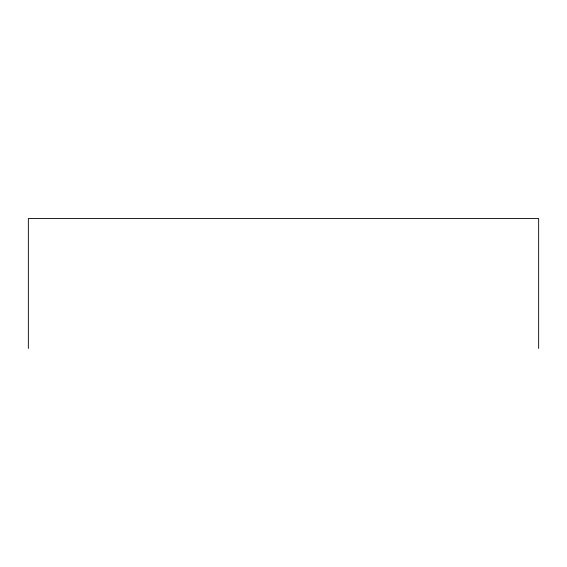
<?xml version="1.0" encoding="UTF-8"?>
<svg xmlns="http://www.w3.org/2000/svg" width="567" height="567" viewBox="0 0 567 567"><rect width="100%" height="100%" fill="white"/><g stroke="black" fill="none" stroke-linecap="round" stroke-linejoin="round"><path stroke-width="0.85" d="M538.65 348.457L538.65 218.543L28.35 218.543L28.35 348.457"/></g></svg>
